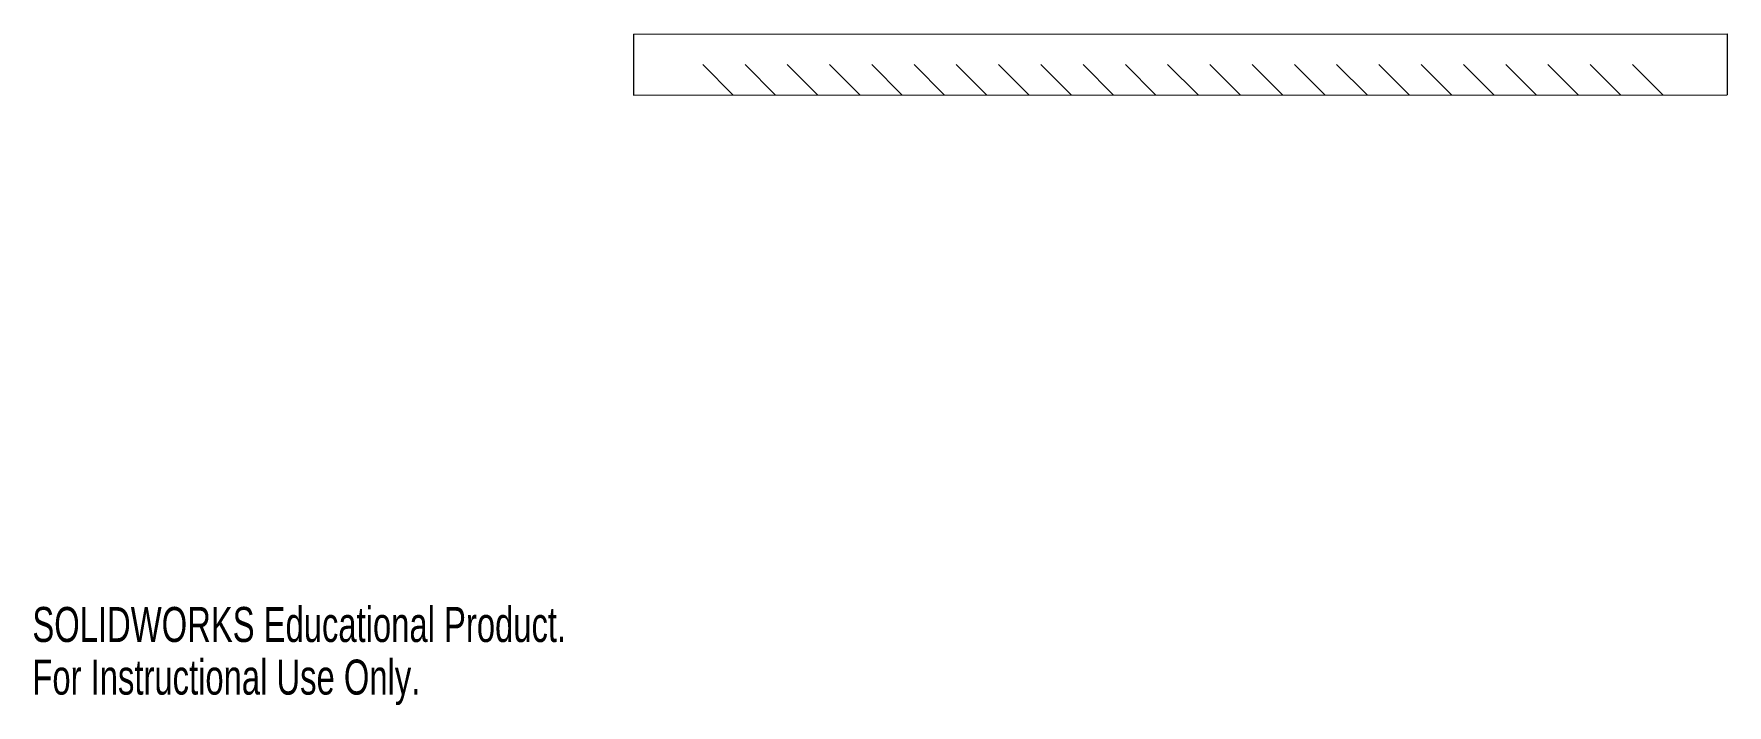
# Model space of a CAD drawing. Header units: millimetres. Extents: x 0 to 181, y 0 to 72.
import ezdxf

# ---------------------------------------------------------------- set-up
doc = ezdxf.new("R2010")
doc.units = ezdxf.units.MM
doc.styles.add('SLDTEXTSTYLE0', font='TXT', dxfattribs={"width": 0.7})

msp = doc.modelspace()

# ---------------------------------------------------------------- linework, layer by layer
at = {"color": 7, "linetype": 'Continuous', "lineweight": 18}
for p, q in [((64.12, 71.5), (180.78, 71.53)), ((64.12, 71.5), (64.12, 65)), ((180.78, 71.53), (180.78, 65.03)), ((71.52, 68.25), (74.77, 65)), ((76.03, 68.25), (79.27, 65)), ((80.53, 68.25), (83.78, 65.01)), ((85.04, 68.26), (88.29, 65.01)), ((89.55, 68.26), (92.8, 65.01)), ((94.06, 68.26), (97.3, 65.01)), ((98.56, 68.26), (101.81, 65.01)), ((103.07, 68.26), (106.32, 65.01)), ((107.58, 68.26), (110.83, 65.01)), ((112.08, 68.26), (115.33, 65.01)), ((116.59, 68.26), (119.84, 65.01)), ((121.1, 68.26), (124.35, 65.02)), ((125.61, 68.27), (128.85, 65.02)), ((130.11, 68.27), (133.36, 65.02)), ((134.62, 68.27), (137.87, 65.02)), ((139.13, 68.27), (142.38, 65.02)), ((143.64, 68.27), (146.88, 65.02)), ((148.14, 68.27), (151.39, 65.02)), ((152.65, 68.27), (155.9, 65.02)), ((157.16, 68.27), (160.41, 65.03)), ((161.66, 68.28), (164.91, 65.03)), ((166.17, 68.28), (169.42, 65.03)), ((170.68, 68.28), (173.93, 65.03)), ((64.12, 65), (180.78, 65.03))]:
    msp.add_line(p, q, dxfattribs=at)

# ---------------------------------------------------------------- texts
at = {"color": 7, "linetype": 'Continuous', "char_height": 3.7351, "attachment_point": 1, "style": 'SLDTEXTSTYLE0'}
for s, insert in [('SOLIDWORKS Educational Product.', (0, 10.42)), ('For Instructional Use Only.', (0, 4.81))]:
    msp.add_mtext(s, dxfattribs=dict(at, insert=insert))

doc.saveas('drawing.dxf')
